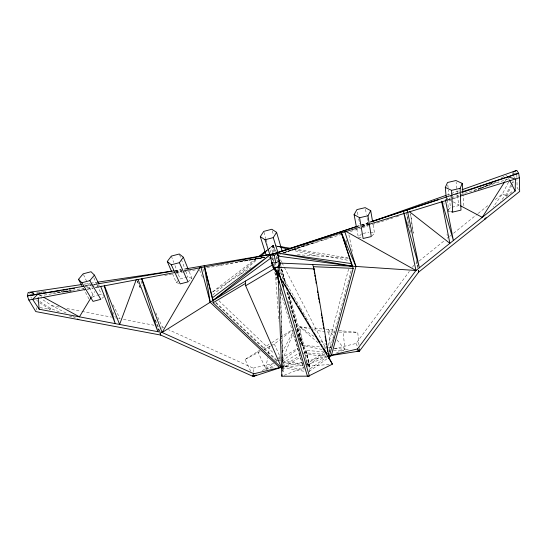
<?xml version="1.0" encoding="UTF-8"?>
<svg xmlns="http://www.w3.org/2000/svg" width="547" height="547" viewBox="0 0 547 547"><rect width="100%" height="100%" fill="white"/><g stroke="black" fill="none" stroke-linecap="round" stroke-linejoin="round"><path stroke-width="0.41" stroke-dasharray="2.73 2.05" d="M253.22 372.316L253.227 368.145L168.435 329.643M309.568 371.905L309.752 365.102L289.26 295.079M272.16 257.781L272.29 256.133M272.55 252.83L273.138 245.398L276.488 245.959M282.361 371.522L282.888 366.825L280.167 287.332M161.926 328.467L162.213 326.819L155.109 311.298M262.218 370.757L265.678 368.555L267.688 357.731M268.461 353.567L270.321 343.578M39.958 307.571L50.269 309.527L51.999 305.711L59.486 307.14M36.123 310.046L36.622 307.742M328.207 345.547L348.589 269.117M329.212 351.885L351.441 269.493M332.863 339.851L333.759 336.576M329.198 352.152L330.299 348.302M282.348 360.446L293.295 332.713M270.122 252.263L273.138 245.398L276.474 246.068M508.601 182.055L502.508 193.795L493.237 207.033M510.932 184.968L505.462 195.45L500.484 201.166M511.329 184.216L512.498 181.973L513.12 182.937L511.944 185.187M495.281 199.621L502.508 193.795L505.462 195.45L506.064 196.428L511.554 185.932M278.779 358.647L280.379 355.653M281.978 352.658L293.171 331.701M91.691 296.597L94.754 291.537M505.127 181.098L506.919 178.254M334.21 348.726L356.022 343.495L409.327 271.415M412.37 267.292L413.894 265.233M448.424 209.733L450.434 207.593L448.39 190.041M371.83 236.03L374.565 233.295L373.006 224.085M361.629 233.836L358.319 237.104L363.126 238.492M272.919 261.63L274.068 260.522M276.652 258.04L277.814 256.926M278.396 256.365L280.734 254.123M188.038 281.849L191.908 278.348L188.736 270.526M172.585 273.903L176.216 282.45L178.999 279.961M239.607 274.881L259.216 257.637M266.177 251.517L267.442 250.403M268.071 249.849L273.138 245.398L276.44 246.212M513.558 173.105L512.231 174.267L514.618 173.447M102.015 298.32L103.807 296.795M92.457 297.322L93.66 296.31L97.53 295.291M212.81 294.867L257.398 258.3M265.924 251.312L267.23 250.239M267.886 249.699L273.138 245.398L274.888 247.148M415.884 263.627L417.217 262.56M419.187 260.967L444.164 240.83M449.19 236.783L447.446 238.184L447.029 233.966M449.771 236.311L450.926 235.381M453.586 233.234L477.517 213.945M478.181 213.405L488.054 205.446M506.064 196.428L512.56 191.211M282.033 361.239L297.937 348.931M271.339 345.608L274.341 344.029L279.715 339.878M280.392 339.359L292.481 330.032M256.304 258.321L211.88 292.433L251.005 267.661M265.733 251.087L273.138 245.398L276.228 251.449M309.117 371.406L327.598 358.394M306.074 350.408L309.971 368.842L327.92 356.227L307.209 354.511L306.074 350.408L323.557 351.817M306.19 364.548L324.262 351.906M329.13 348.507L330.518 347.536L328.405 329.561L333.759 336.008M308.823 364.74L324.802 353.547M257.74 351.489L265.678 368.555L273.192 363.413M275.927 361.546L280.146 358.839M250.731 371.304L245.056 359.468L259.839 350.169M262.635 348.412L269.623 344.015M271.743 342.689L279.551 337.779M280.262 337.328L291.619 330.19M301.123 351.885L283.531 362.517L284.919 366.517L300.925 356.822M282.573 366.169L300.385 355.386M303.236 353.663L304.795 352.719L286.163 289.637M280.871 358.401L298.231 347.954M306.552 362.777L304.809 352.76M265.78 369.834L274.649 365.143M245.056 359.468L260.823 351.153M263.832 349.567L270.587 346.005M474.153 190.821L482.516 186.807M501.524 177.686L506.843 175.136M306.929 365.061L325.78 356.993M480.396 188.701L498.18 181.289M284.153 375.297L303.435 367.618M307.811 365.875L309.752 365.102L288.501 301.506M336.549 352.781L345 349.554L349.034 349.971M313.609 242.636L282.929 253.015L304.617 245.329M361.663 225.173L368.09 222.903M446.831 195.088L458.878 190.828M282.929 253.008L307.154 244.687M362.052 225.836L368.514 223.62M450.058 195.614L459.747 192.291M362.011 226.239L368.5 224.065M449.976 196.462L459.726 193.2M516.17 172.914L512.293 174.247M361.314 225.008L367.796 222.875M449.682 195.949L452.116 195.149M452.923 194.882L459.412 192.749M361.41 224.981L367.871 222.855M451.412 195.382L459.466 192.735M331.154 237.186L282.922 253.035L342.244 234.123M361.991 227.06L368.452 224.933M445.169 199.737L450.632 197.939M451.432 197.679L459.412 195.053M460.212 194.794L508.505 178.931M350.374 231.531L361.745 227.901M362.558 227.641L368.247 225.829M372.309 224.537L392.616 218.055M395.871 217.015L399.119 215.983M450.304 199.655L452.738 198.876M453.552 198.616L459.241 196.804M362.258 226.465L368.746 224.455M451.829 198.718L459.172 196.448M98.303 295.086L101.4 294.279L104.279 295.476M191.908 278.348L187.929 276.919L180.113 278.963L174.965 265.562M272.31 259.456L275.503 258.622M276.303 258.41L277.897 257.993M253.227 368.145L273.828 363.208M281.24 367.222L302.231 362.196M306.265 361.232L326.484 356.391M452.082 207.21L458.666 205.665L456.102 182.206M363.249 233.453L368.91 232.126M87.144 289.083L93.017 287.975M175.949 272.331L181.802 271.223M87.479 289.281L93.359 288.228M164.77 275.401L168.134 274.792M168.968 274.642L171.491 274.191M176.531 273.288L182.411 272.228M183.252 272.078L197.535 269.514M206.78 267.852L264.748 257.439L223.579 264.447M31.678 294.026L34.023 293.677L30.167 294.286L29.162 293.383M85.065 286.006L92.894 284.72M93.489 284.57L95.397 284.29M174.637 270.751L181.365 269.596M39.432 295.927L83.445 288.399M86.795 287.825L95.998 286.252M96.833 286.108L101.598 285.295M175.519 272.659L182.254 271.51M219.381 265.165L222.738 264.591M85.12 286.45L91.328 285.534M91.862 285.363L95.24 284.816M175.348 271.845L182.096 270.758M237.801 261.753L264.734 257.384L248.68 259.722M36.546 293.274L38.228 293.014M39.076 292.877L42.44 292.351M43.281 292.214L45.811 291.818M84.546 285.725L94.652 284.132M175.484 271.415L182.219 270.355M241.165 261.076L244.53 260.543M245.377 260.413L264.741 257.363M83.917 284.201L89.831 283.319M90.679 283.196L96.593 282.32M175.17 270.642L181.084 269.767M265.678 368.555L274.69 367.652M52.355 293.048L68.313 291.572M307.352 366.319L329.909 364.364M56.956 292.064L60.355 291.831M282.539 370.004L283.223 371.563L282.888 366.825L303.66 365.492M307.688 365.232L309.752 365.102L307.113 362.846M36.635 292.146L45.969 291.77M64.628 291.018L71.418 290.744M334.785 332.043L324.583 331.906L313.841 329.711M339.037 332.097L357.745 332.35L359.126 346.798M333.588 350.6L343.632 350.771M297.431 254.676L348.569 258.225M298.71 336.268L302.573 345.342L320.357 346.736M323.742 347.003L330.518 347.536L328.426 346.121M324.863 354.408L304.658 352.753L288.31 293.677M322.026 349.451L302.573 345.342L299.79 326.839L309.048 327.715M309.889 327.797L322.511 329M325.882 329.321L334.887 330.176M338.935 330.559L357.745 332.35M334.545 348.097L345 349.554L342.983 330.942M277.979 360.145L302.04 363.899M306.901 364.658L309.752 365.102M283.531 362.517L302.812 365.546M284.919 366.517L304.111 369.581M282.129 367.728L304.905 371.386M277.322 246.102L279.838 246.526M294.088 248.919L350.237 258.341M66.973 308.576L80.279 311.127M81.934 311.441L111.622 317.13M115.745 317.916L117.913 318.333M118.637 318.47L120.087 318.751L112.914 304.515M123.383 319.38L153.898 325.226M277.308 246.232L279.811 246.731M293.171 249.398L350.777 260.898M32.287 293.308L33.962 293.684M318.067 342.784L299.79 326.839L309.705 328.863M448.171 210.985L450.427 211.539M277.267 246.417L279.743 247.025M290.484 249.671L316.091 255.975M370.531 232.167L374.565 233.295M268.885 257.117L271.216 257.965M271.996 258.246L273.555 258.813M276.563 259.907L277.91 260.393M176.216 282.45L180.161 283.914M59.158 311.838L50.495 308.385L39.931 301.582M69.401 315.92L72.553 317.171M162.213 326.819L163.772 327.523M66.173 313.082L51.999 305.711L40.984 298.573M72.888 316.576L75.876 318.128M446.455 198.294L449.443 199.881M450.188 200.277L452.424 201.474M453.169 201.87L459.145 205.043M39.363 294.936L42.331 296.556M39.685 302.723L50.269 309.527M299.79 326.839L314.457 336.713M320.74 340.945L325.629 344.241M216.044 302.532L276.932 360.268M215.6 302.758L277.329 361.54M218.937 300.741L273.459 353.013M278.361 357.711L280.201 359.475M336.973 339.878L345 349.554M513.763 176.435L514.611 177.727M518.378 189.508L517.113 187.559L516.936 179.505M30.769 296.864L31.623 298.306M36.704 299.9L37.572 301.363M272.153 258.587L276.262 265.739M279.961 272.18L300.159 307.346M300.583 308.084L305.664 316.932M306.088 317.663L308.624 322.087M83.206 288.119L89.455 299.859M508.587 178.329L509.36 179.819M280.481 259.763L281.643 262.034M282.026 262.786L283.961 266.567M284.351 267.319L326.115 348.965M112.696 311.92L115.362 317.164M83.5 274.58L93.66 296.31M356.022 343.495L357.43 346.518M137.153 280.871L138.917 284.7M139.273 285.466L140.333 287.756M155.191 319.892L158.021 326.012L159.621 331.304M93.804 277.746L96.908 284.508M97.257 285.26L101.4 294.279M274.341 344.029L280.365 357.499M303.134 366.681L304.153 368.972M282.375 367.625L283.052 369.191M137.119 280.891L138.808 284.761M139.143 285.534L140.155 287.859M158.062 328.884L159.074 331.208M273.657 252.215L273.138 245.398L275.585 251.593M199.676 270.197L202.985 278.772M171.327 256.099L173.748 262.41M202.875 268.823L204.38 272.762M179.587 254.786L181.078 258.738M181.378 259.531L184.654 268.221M185.843 271.387L187.929 276.919M296.645 329.451L302.573 345.342M141.058 281.083L142.801 285.849M155.259 319.995L159.314 331.106M276.645 277.021L277.726 280.194M274.71 272.481L277.65 282.225M279.606 288.72L302.888 365.868L294.512 336.309M263.969 232.202L265.904 238.683M266.143 239.49L267.592 244.352M273.138 245.398L275.066 251.955M276.269 256.051L277.479 260.146M281.096 272.433L283.51 280.625M281.637 269.021L286.642 286.122M272.276 230.882L273.459 234.943M281.52 269.083L285.596 283.838M281.363 268.967L284.734 281.91M287.503 292.515L301.178 345.02M280.707 265.391L285.336 283.353M287.667 292.392L301.219 344.986M346.388 240.147L346.914 242.629M348.931 234.861L352.336 251.292M407.125 215.771L410.51 232.352M416.274 260.529L417.792 267.996M357.417 212.099L358.066 215.443M358.716 218.786L359.687 223.805M307.209 354.511L309.971 368.842M307.175 365.232L304.658 352.801M356.753 228.776L358.162 236.27M365.499 209.323L366.435 214.349M367.064 217.699L368.473 225.234M417.573 264.953L417.812 266.546M406.448 212.455L407.864 222.506M407.987 223.347L408.342 225.856M413.245 233.22L410.544 213.761L413.183 233.104M447.808 185.023L448.294 189.2M443.904 202.766L444.075 204.448M447.521 199.833L448.328 208.298M448.41 209.145L448.656 211.682M359.208 347.653L359.372 349.348M446.284 198.267L446.434 199.935M274.573 264.139L274.703 265.842M275.23 272.652L278.307 312.686M278.567 316.091L278.956 321.205M462.981 193.481L463.897 206.082M280.351 312.727L280.426 314.416M281.021 327.092L281.377 334.702M281.698 341.465L282.211 352.453M282.368 355.837L282.888 366.825M280.481 290.799L283.223 371.563M513.079 181.378L513.12 182.937M516.826 174.678L516.915 178.705M492.102 183.17L478.16 189.337L492.136 183.129M71.404 291.052L61.209 291.77L71.383 291.045"/><path stroke-width="0.82" d="M281.814 368.015L213.091 302.771L213.132 300.406L204.257 265.685L210.198 302.252L279.599 367.611M328.932 355.803L357.478 348.972L415.966 270.485L515.144 191.006L515.459 179.013L519.376 177.727L518.659 173.269L516.73 170.39L462.092 189.693M184.729 269.021L277.555 253.158L279.257 260.878L278.013 270.115L309.445 376.158L281.842 376.22L282.013 374.654M281.24 367.222L253.842 373.779L253.22 376.48L160.763 335.079L35.794 311.585L28.847 300.016L27.35 295.92L28.157 292.488L81.387 284.577M357.259 226.342L270.102 255.005L271.763 262.738L275.859 270.649L307.551 376.609L332.419 364.145L328.104 356.001L328.809 358.244L353.191 268.365L340.972 231.702L355.96 266.444L331.414 355.208M136.306 279.517L119.602 324.453L104.292 285.281M451.179 211.723L452.684 212.092L460.984 210.144L460.116 188.339L462.242 183.402L455.924 180.531L447.514 182.513L445.299 187.402L446.208 197.433M354.1 214.615L359.598 217.733L363.126 238.492L371.29 236.577L367.974 215.764L370.729 210.698L365.184 207.648L356.931 209.597L354.1 214.615L356.439 227.108M28.847 300.016L32.649 299.366L39.158 309.233L162.097 332.487L200.708 266.293L210.198 302.252M91.253 297.322L79.438 316.85L43.815 297.37M504.676 181.809L482.276 217.344L460.636 205.836M260.317 236.625L265.049 239.771L273.254 237.61L276.597 232.331L271.804 229.255L263.729 231.395L260.317 236.625L266.136 255.093M485.421 218.185L484.444 219.579L486.105 217.672M167.3 261.473L171.286 264.796L179.368 262.663L183.348 257.24L179.293 253.999L171.327 256.099L167.3 261.473L171.594 271.572M78.515 279.312L81.818 282.765L89.824 280.652L94.412 275.114L91.034 271.736L83.144 273.828L78.515 279.312L82.426 286.649M37.88 294.122L32.649 299.366L85.469 289.404M260.481 256.522L265.541 252.071M263.955 252.926L265.268 251.852M272.974 264.639L213.132 300.406L270.717 254.328L212.195 297.965L213.132 300.406L162.097 332.487L141.885 278.867M258.328 256.769L265.056 251.599M213.132 300.406L270.827 258.095M271.162 258.211L270.102 255.005L274.259 255.572L277.555 253.158L278.82 258.047M328.282 357.916L331.701 355.509M254.601 375.598L253.22 376.48L252.509 375.003M275.49 271.326L272.987 267.196L271.763 262.738L275.859 262.909L279.257 260.878L278.649 259.333M213.091 302.771L245.596 283.387M281.862 368.446L245.658 285.753L279.62 265.555L279.257 260.878L280.447 264.953M256.174 374.921L253.22 376.48L281.281 367.352M512.929 172.216L516.73 170.39M372.91 221.2L446.024 195.368M462.153 192.387L518.659 173.269L461.08 192.202M371.037 221.808L438.332 199.682M358.989 225.774L270.102 255.005L359.817 227.217M370.298 222.055L448.991 196.175M369.56 224.202L450.202 199.224M460.806 195.942L515.459 179.013L507.814 176.831M445.299 187.402L451.576 190.349L460.116 188.339M359.598 217.733L367.974 215.764M95.534 287.503L174.274 272.645M184.312 270.751L277.555 253.158L277.678 255.709M83.725 286.286L27.35 295.92L61.025 290.457M95.397 284.29L173.796 270.895M62.707 290.183L64.389 289.91M66.071 289.637L67.76 289.363M69.442 289.089L71.124 288.816M72.806 288.542L74.495 288.269M328.932 355.871L359.536 351.051L418.64 272.139L519.65 191.457L519.376 177.727M97.441 282.19L171.792 271.148M186.999 268.885L188.688 268.632M30.7 292.385L33.244 292.283M357.027 351.01L359.536 351.051L359.372 349.348M353.191 268.365L313.369 266.69L313.937 270.047M272.987 267.196L314.115 268.898L329.239 358.818M280.037 263.093L352.33 266.198L415.966 270.485L403.419 211.163L419.323 267.791L407.214 209.918M357.923 350.887L359.536 351.051L357.478 348.972M278.457 256.146L352.33 266.198L340.972 231.702M351.789 263.633L276.645 252.858L352.33 266.198M280.44 367.461L282.129 367.728M280.679 246.663L291.572 248.495M282.32 247.23L283.989 247.565M280.57 247.23L288.002 249.056M77.284 319.058L78.857 319.68M162.097 332.487L253.842 373.779M415.966 270.485L344.446 230.56L355.96 266.444M409.211 211.484L449.866 243.312L441.614 201.241M279.496 276.652L275.859 270.649L279.127 282.136M280.379 278.115L332.419 364.145M273.028 264.83L271.763 262.738L272.502 265.172M275.558 269.015L278.088 273.206M282.785 280.973L284.071 283.107M284.932 284.529L285.787 285.951M286.231 286.683L288.433 290.334M289.315 291.79L290.642 293.978M291.517 295.442L295.045 301.274M295.927 302.737L297.247 304.925M298.129 306.382L304.303 316.597M305.185 318.06L306.505 320.248M307.387 321.704L310.915 327.544M311.797 329.007L313.116 331.195M313.999 332.651L320.166 342.866M321.048 344.33L322.374 346.518M323.256 347.974L326.778 353.813M81.818 282.765L93.017 301.383L100.819 299.339L89.824 280.652M323.865 348.63L325.137 350.839M325.985 352.316L326.832 353.793M509.742 180.565L515.144 191.006M94.412 275.114L98.952 283.968M171.286 264.796L180.161 283.914L188.038 281.849L179.368 262.663M160.086 333.533L160.763 335.079L160.182 333.492M183.348 257.24L188.1 268.967M100.792 286.717L115.226 323.619L104.32 286.184M138.09 279.517L157.871 331.687L141.735 278.936M272.652 265.117L271.763 262.738L272.577 265.117M312.631 264.488L314.115 268.898M282.047 282.19L278.013 270.115L278.266 277.008M282.854 284.604L283.661 287.018M265.049 239.771L269.958 254.888M273.254 237.61L277.999 252.782M276.597 232.331L282.334 251.716M441.846 201.221L453.388 240.495L445.614 200.811M279.257 260.878L279.934 263.339L279.257 260.878L279.312 262.56M204.257 265.685L212.195 297.965M274.259 255.572L275.859 262.909M418.305 270.478L418.64 272.139L418.407 270.444M370.729 210.698L372.575 221.576M314.217 271.729L314.504 273.404M314.785 275.086L315.072 276.768M315.352 278.444L315.633 280.126M315.92 281.808L316.2 283.483M317.479 291.045L317.759 292.727M318.046 294.402L318.327 296.084M318.607 297.766L318.894 299.448M319.174 301.123L319.462 302.806M321.301 313.725L321.581 315.407M321.868 317.082L322.149 318.764M322.436 320.446L322.716 322.121M323.003 323.803L323.284 325.486M323.571 327.168L323.851 328.843M325.123 336.405L325.41 338.087M325.691 339.762L325.978 341.444M326.258 343.126L326.545 344.801M326.826 346.483L327.106 348.165M327.393 349.841L327.674 351.523M327.961 353.205L328.809 358.244M38.167 297.479L39.158 309.233M462.242 183.402L462.858 191.806M451.576 190.349L452.684 212.092M278.327 278.703L281.842 376.22M279.62 265.555L279.818 271.387M245.528 281.042L245.658 285.753"/></g></svg>
